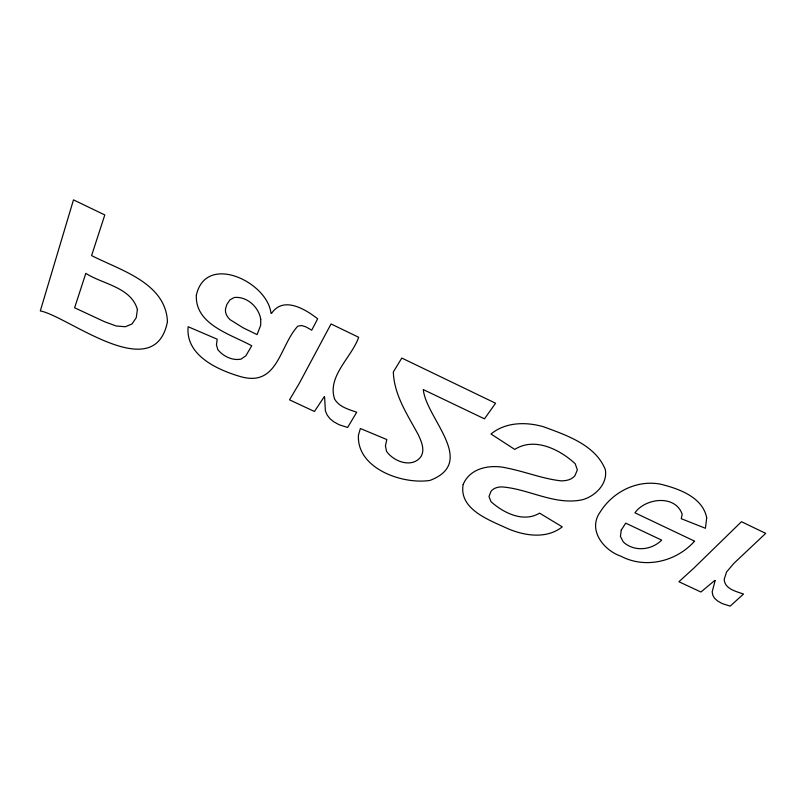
<?xml version="1.0" encoding="UTF-8"?>
<svg xmlns="http://www.w3.org/2000/svg" width="806" height="806" viewBox="0 0 806 806"><rect width="100%" height="100%" fill="white"/><g stroke="black" fill="none" stroke-linecap="round" stroke-linejoin="round"><path stroke-width="1.21" d="M715.164 580.552L712.182 591.806L712.796 595.241L714.559 598.274L717.652 601.014L722.257 603.603L730.155 606.132L743.515 594.032C736.221 591.433 724.685 589.045 724.181 579.363L726.569 571.988L733.823 563.424L765.7 533.381L741.47 521.704L693.452 568.512L678.904 581.731L700.918 592.017L714.831 580.401M324.214 396.774L314.431 411.483L289.535 399.847L299.399 383.152L331.054 323.962L358.66 337.271C351.829 357.229 326.944 376.17 334.611 399.051C339.205 407.01 348.676 409.398 356.726 412.229L347.618 427.472L339.074 424.712L333.734 421.76L329.815 418.536L327.095 414.919L325.372 410.768L324.586 396.945M260.731 319.196L260.701 325.15L257.094 334.621L243.069 327.78L230.123 319.7A14.266 10.71 26.7 0 1 225.539 308.859L226.818 304.527L229.972 299.842L234.264 297.495C246.868 296.134 258.756 307.046 260.731 319.196M196.342 295.228C194.981 324.768 231.302 334.45 251.734 345.804L245.83 355.829L240.984 359.144C232.329 360.816 223.212 356.323 217.811 349.633L216.461 344.948L217.177 339.195L188.141 326.732C185.259 355.496 218.033 370.166 241.004 376.745C278.01 387.001 279.47 345.915 297.807 326.158L301.484 325.523L305.857 326.823L311.721 330.188L317.655 318.833C305.131 308.93 283.228 295.903 271.531 313.433L270.937 313.151C267.562 282.1 205.862 252.429 196.342 295.228M358.448 435.159C356.504 468.578 402.698 484.749 430.011 480.406C477.706 462.11 426.162 418.515 423.301 389.58L484.466 418.848L495.579 403.232L401.801 358.055L393.338 371.969C394.063 395.353 407.886 415.312 418.536 435.21C421.427 441.769 425.014 449.506 421.105 456.428C412.45 468.649 393.59 461.707 386.527 451.279L385.429 445.849L386.82 439.562L360.373 428.51L358.448 435.159M706.701 517.754L705.452 528.283L681.261 518.701L682.188 514.278C675.418 494.41 645.535 497.886 634.937 512.817L694.611 541.158L694.157 541.612C676.022 561.661 645.354 569.066 620.963 556.231C603.392 550.236 587.373 529.613 600.279 511.891C612.792 491.872 637.022 479.59 660.588 484.184C678.753 488.678 702.56 497.02 706.701 517.754M621.255 530.096L620.429 536.423L623.26 541.914C634.09 552.05 651.49 550.327 661.666 540.141L625.708 523.144L621.255 530.096M137.403 309.514L136.254 317.675L131.993 323.982L125.323 326.732L116.215 325.997L104.639 321.765L74.615 307.781L85.809 273.375C102.775 284.246 131.076 287.138 137.403 309.514M463.168 484.477C458.594 509.654 490.32 520.475 508.364 528.897C525.411 536.01 546.72 539.083 562.286 526.862L539.557 513.13C523.578 522.913 503.448 512.928 491.025 501.695L489.01 496.587L490.864 491.569A13.752 9.743 10.3 0 1 502.078 486.915C529.119 488.97 555.243 505.846 582.839 499.649C595.533 495.932 607.895 483.681 605.306 469.555C595.392 444.983 566.9 435.411 543.939 426.898C526.409 421.709 505.735 421.87 491.005 434.011L514.732 449.416C534.499 436.761 559.968 449.516 575.212 463.762L577.358 469.938L574.839 475.872C571.383 479.822 566.074 480.92 561.036 480.85C542.609 478.784 525.089 471.631 506.914 468.054C490.844 464.175 470.14 467.52 463.168 484.477M167.457 321.634C154.611 387.212 67.22 315.781 40.3 310.945L73.487 199.868L104.8 214.95L91.592 255.583C120.013 270.191 165.693 282.664 167.457 321.634"/></g></svg>
